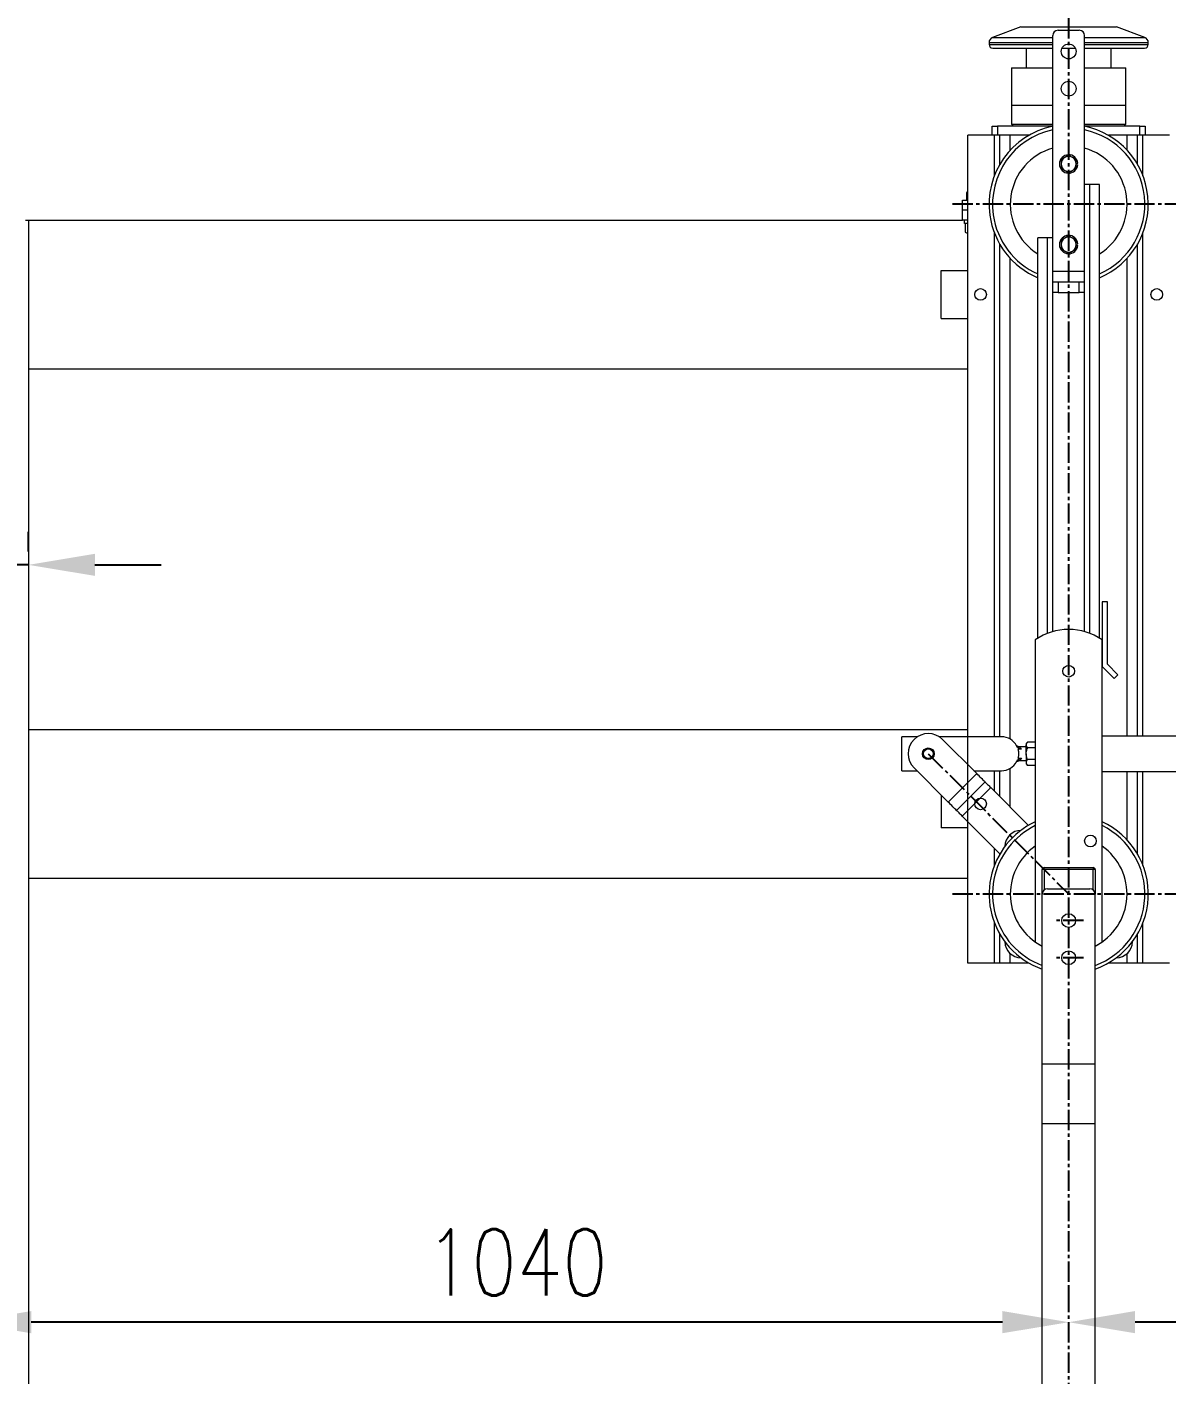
# Model space of a CAD drawing. Header units: millimetres. Extents: x 1587714 to 3094800, y -694377 to -413614.
# Drawn here: x 2029101 to 2030174, y -552937 to -551668 of the extents above; entities that cross this region are included whole.
import ezdxf

# ---------------------------------------------------------------- set-up
doc = ezdxf.new("R2010")
doc.units = ezdxf.units.MM
doc.linetypes.add('CENTER2', pattern=[28.575, 19.05, -3.175, 3.175, -3.175])
for name, color, linetype in [('0_EJES', 1, 'CENTER2'), ('M0_EQUIPOS', 7, 'Continuous'), ('M2_PLBULONES', 2, 'Continuous'), ('M_DIM', 1, 'Continuous')]:
    doc.layers.add(name, color=color, linetype=linetype)
doc.styles.add('STYLE-MSF', font='simplex.shx', dxfattribs={"width": 0.8})
doc.dimstyles.new('DIM1-25', dxfattribs={"dimscale": 25, "dimtxt": 2.5, "dimasz": 2.5, "dimexe": 1.25, "dimexo": 0.5, "dimgap": 1, "dimtad": 1, "dimdec": 1, "dimtxsty": 'STYLE-MSF', "dimcen": 2.5, "dimclrd": 8, "dimclre": 8, "dimclrt": 3, "dimaunit": 1, "dimadec": 1, "dimazin": 2, "dimtfac": 1, "dimtdec": 1, "dimtmove": 0, "dimatfit": 3, "dimfxl": 1, "dimlwd": -1, "dimlwe": -1, "dimarcsym": 0})

# ---------------------------------------------------------------- blocks, each defined once
blk = doc.blocks.new('*D68')
at = {"layer": 'Defpoints', "color": 0}
for p in [(2030582.1, -552449.7), (2030082.1, -552888.3), (2030082.1, -552888.3)]:
    blk.add_point(p, dxfattribs=at)
at = {"layer": 'M_DIM', "color": 8}
for p, q in [((2030582.1, -552462.2), (2030582.1, -552919.5)), ((2030082.1, -552875.8), (2030082.1, -552857)), ((2030519.6, -552888.3), (2030144.6, -552888.3))]:
    blk.add_line(p, q, dxfattribs=at)
for points in [[(2030144.6, -552877.8), (2030144.6, -552898.7), (2030082.1, -552888.3)], [(2030519.6, -552877.8), (2030519.6, -552898.7), (2030582.1, -552888.3)]]:
    blk.add_solid(points, dxfattribs=at)
at = {"layer": 'M_DIM', "color": 3, "insert": (2030332.1, -552832), "char_height": 62.5, "attachment_point": 5, "style": 'STYLE-MSF'}
blk.add_mtext('500', dxfattribs=at)
blk = doc.blocks.new('*D70')
at = {"layer": 'Defpoints', "color": 0}
for p in [(2029042.1, -552888.3), (2029042.1, -552888.3), (2030082.1, -552888.3)]:
    blk.add_point(p, dxfattribs=at)
at = {"layer": 'M_DIM', "color": 8}
for p, q in [((2029042.1, -552875.8), (2029042.1, -552857)), ((2030082.1, -552875.8), (2030082.1, -552857)), ((2030019.6, -552888.3), (2029104.6, -552888.3))]:
    blk.add_line(p, q, dxfattribs=at)
for points in [[(2029104.6, -552877.8), (2029104.6, -552898.7), (2029042.1, -552888.3)], [(2030019.6, -552877.8), (2030019.6, -552898.7), (2030082.1, -552888.3)]]:
    blk.add_solid(points, dxfattribs=at)
at = {"layer": 'M_DIM', "color": 3, "insert": (2029562.1, -552832), "char_height": 62.5, "attachment_point": 5, "style": 'STYLE-MSF'}
blk.add_mtext('1040', dxfattribs=at)
blk = doc.blocks.new('*D76')
at = {"layer": 'Defpoints', "color": 0}
for p in [(2028982.1, -552174.6), (2028982.1, -552174.6), (2029102.1, -552174.6)]:
    blk.add_point(p, dxfattribs=at)
at = {"layer": 'M_DIM', "color": 8}
for p, q in [((2028982.1, -552162.1), (2028982.1, -552143.4)), ((2029102.1, -552162.1), (2029102.1, -552143.4)), ((2028919.6, -552174.6), (2028488, -552174.6)), ((2029102.1, -552174.6), (2028982.1, -552174.6)), ((2029164.6, -552174.6), (2029227.1, -552174.6))]:
    blk.add_line(p, q, dxfattribs=at)
for points in [[(2028919.6, -552164.2), (2028919.6, -552185), (2028982.1, -552174.6)], [(2029164.6, -552164.2), (2029164.6, -552185), (2029102.1, -552174.6)]]:
    blk.add_solid(points, dxfattribs=at)
at = {"layer": 'M_DIM', "color": 3, "insert": (2028672.6, -552118.4), "char_height": 62.5, "attachment_point": 5, "style": 'STYLE-MSF'}
blk.add_mtext('UPN 120', dxfattribs=at)

msp = doc.modelspace()

# ---------------------------------------------------------------- linework, layer by layer
at = {"layer": '0_EJES'}
for p, q in [((2030082.082, -561136.8825), (2030082.082, -551102.9118)), ((2030191.6774, -551834.8222), (2029972.4862, -551834.8222)), ((2029949.8529, -552352.5932), (2030082.0818, -552484.8222)), ((2030191.6774, -552484.8222), (2029972.4862, -552484.8222)), ((2030096.0688, -552509.8514), (2030068.0948, -552509.8514)), ((2030096.0688, -552544.8514), (2030068.0948, -552544.8514))]:
    msp.add_line(p, q, dxfattribs=at)
at = {"layer": 'M0_EQUIPOS', "color": 20, "linetype": 'Continuous', "lineweight": 15}
for p, q in [((2030036.8672, -551667.699), (2030010.3408, -551677.5517)), ((2030036.8672, -551667.699), (2030127.2963, -551667.699)), ((2030153.8227, -551677.5517), (2030127.2963, -551667.699)), ((2030007.0818, -551682.2388), (2030007.0818, -551684.2622)), ((2030007.0818, -551682.2388), (2030067.0818, -551682.2388)), ((2030010.3408, -551677.5517), (2030067.0818, -551677.5517)), ((2030097.0817, -551677.5517), (2030153.8227, -551677.5517)), ((2030097.0817, -551682.2388), (2030157.0819, -551682.2388)), ((2030157.0819, -551684.2622), (2030157.0819, -551682.2388)), ((2030007.0818, -551684.2622), (2030067.0818, -551684.2622)), ((2030010.5818, -551687.7622), (2030067.0818, -551687.7622)), ((2030042.0819, -551687.7622), (2030042.0819, -551706.2623)), ((2030075.7862, -551687.7622), (2030088.3776, -551687.7622)), ((2030097.0817, -551684.2622), (2030157.0819, -551684.2622)), ((2030097.0817, -551687.7622), (2030153.5819, -551687.7622)), ((2030122.0818, -551706.2623), (2030122.0818, -551687.7622)), ((2030028.0817, -551706.2623), (2030028.0817, -551741.2621)), ((2030028.0817, -551706.2623), (2030067.0818, -551706.2623)), ((2030097.0817, -551706.2623), (2030136.0818, -551706.2623)), ((2030136.0818, -551741.2621), (2030136.0818, -551706.2623)), ((2030028.0817, -551741.2621), (2030028.0817, -551759.2623)), ((2030028.0817, -551741.2621), (2030067.0818, -551741.2621)), ((2030097.0817, -551741.2621), (2030136.0818, -551741.2621)), ((2030136.0818, -551759.2623), (2030136.0818, -551741.2621)), ((2030028.0817, -551759.2623), (2030030.0818, -551761.2621)), ((2030028.0817, -551759.2623), (2030067.0818, -551759.2623)), ((2030097.0817, -551759.2623), (2030136.0818, -551759.2623)), ((2030134.0819, -551761.2621), (2030136.0818, -551759.2623)), ((2030010.0819, -551769.8223), (2030010.0819, -551761.2621)), ((2030010.0819, -551761.2621), (2030015.0817, -551761.2621)), ((2030015.0817, -551761.2621), (2030015.0817, -551769.8223)), ((2030067.0818, -551761.2621), (2030015.0817, -551761.2621)), ((2030149.0818, -551761.2621), (2030097.0817, -551761.2621)), ((2030149.0818, -551769.8223), (2030149.0818, -551761.2621)), ((2030149.0818, -551761.2621), (2030154.0819, -551761.2621)), ((2030154.0819, -551761.2621), (2030154.0819, -551769.8223))]:
    msp.add_line(p, q, dxfattribs=at)
at = {"layer": 'M0_EQUIPOS', "color": 180, "linetype": 'Continuous', "lineweight": 15}
for p, q in [((2030072.0819, -551670.8221), (2030092.0819, -551670.8221)), ((2030067.0818, -551866.3222), (2030067.0818, -551675.8222)), ((2030097.0817, -551816.3221), (2030097.0817, -551675.8222)), ((2029987.0818, -552549.8221), (2029987.0818, -551769.8223)), ((2030012.0817, -551769.8223), (2029987.0818, -551769.8223)), ((2030017.0818, -551769.8223), (2030012.0817, -551769.8223)), ((2030012.0817, -551807.8964), (2030012.0817, -551769.8223)), ((2030017.0818, -551797.4057), (2030017.0818, -551769.8223)), ((2030026.8417, -551769.8223), (2030017.0818, -551769.8223)), ((2030044.6652, -551769.8223), (2030026.8417, -551769.8223)), ((2030026.8417, -551784.0921), (2030026.8417, -551769.8223)), ((2030137.3218, -551769.8223), (2030119.4983, -551769.8223)), ((2030147.0819, -551769.8223), (2030137.3218, -551769.8223)), ((2030137.3218, -551784.0921), (2030137.3218, -551769.8223)), ((2030147.0819, -551797.4057), (2030147.0819, -551769.8223)), ((2030152.0818, -551769.8223), (2030147.0819, -551769.8223)), ((2030177.0819, -551769.8223), (2030152.0818, -551769.8223)), ((2030152.0818, -551807.8964), (2030152.0818, -551769.8223)), ((2030097.0817, -552237.4932), (2030097.0817, -551816.3221)), ((2030102.0819, -551816.3221), (2030097.0817, -551816.3221)), ((2030111.0819, -551816.3221), (2030102.0819, -551816.3221)), ((2030102.0819, -552239.1735), (2030102.0819, -551816.3221)), ((2030111.0819, -552243.6749), (2030111.0819, -551816.3221)), ((2030012.0817, -552336.6005), (2030012.0817, -551861.748)), ((2030017.0818, -552336.6005), (2030017.0818, -551872.2388)), ((2030053.0818, -552243.6749), (2030053.0818, -551866.3222)), ((2030062.0819, -551866.3222), (2030053.0818, -551866.3222)), ((2030067.0818, -551866.3222), (2030062.0819, -551866.3222)), ((2030062.0819, -552239.1735), (2030062.0819, -551866.3222)), ((2030067.0818, -552237.4932), (2030067.0818, -551866.3222)), ((2030147.0819, -552335.8999), (2030147.0819, -551872.2388)), ((2030152.0818, -552335.8999), (2030152.0818, -551861.748)), ((2030026.8417, -552338.7377), (2030026.8417, -551885.5523)), ((2030137.3218, -552335.8999), (2030137.3218, -551885.5523)), ((2029962.0818, -551942.3222), (2029962.0818, -551897.3222)), ((2029962.0818, -551897.3222), (2029987.0818, -551897.3222)), ((2030067.0818, -551897.8222), (2030097.0817, -551897.8222)), ((2030067.0818, -551907.8222), (2030072.0819, -551907.8222)), ((2030072.0819, -551907.8222), (2030072.0819, -551917.8222)), ((2030072.0819, -551907.8222), (2030092.0819, -551907.8222)), ((2030092.0819, -551917.8222), (2030092.0819, -551907.8222)), ((2030092.0819, -551907.8222), (2030097.0817, -551907.8222)), ((2030072.0819, -551917.8222), (2030067.0818, -551917.8222)), ((2030072.0819, -551917.8222), (2030092.0819, -551917.8222)), ((2030097.0817, -551917.8222), (2030092.0819, -551917.8222)), ((2029962.0818, -551942.3222), (2029987.0818, -551942.3222)), ((2030113.5817, -552209.3222), (2030113.5817, -552270.3221)), ((2030118.5819, -552209.3222), (2030113.5817, -552209.3222)), ((2030118.5819, -552268.2511), (2030118.5819, -552209.3222)), ((2030050.5818, -552245.3222), (2030050.5818, -552529.8222)), ((2030113.5817, -552529.8222), (2030113.5817, -552245.3222)), ((2030113.5817, -552270.3221), (2030124.8954, -552281.6359)), ((2030128.4312, -552278.1004), (2030118.5819, -552268.2511)), ((2030124.8954, -552281.6359), (2030128.4312, -552278.1004)), ((2029924.8528, -552368.6005), (2029924.8528, -552336.6005)), ((2029939.9022, -552336.6005), (2029924.8528, -552336.6005)), ((2030018.8526, -552336.6005), (2029959.8531, -552336.6005)), ((2029995.4614, -552371.3315), (2029963.2878, -552339.1582)), ((2030043.3644, -552341.6013), (2030042.0946, -552343.0749)), ((2030042.0946, -552343.0749), (2030042.0946, -552344.351)), ((2030050.5819, -552341.6013), (2030043.3644, -552341.6013)), ((2030798.0427, -552335.8999), (2030113.5821, -552335.8999)), ((2030037.6939, -552348.4465), (2030034.3041, -552348.4465)), ((2030042.0946, -552346.0999), (2030035.912, -552346.0999)), ((2030042.0946, -552352.5999), (2030042.0946, -552344.351)), ((2030042.0946, -552352.5999), (2030042.0946, -552360.8487)), ((2030050.5819, -552347.1007), (2030043.3644, -552347.1007)), ((2029924.8528, -552368.6005), (2029938.99, -552368.6005)), ((2029968.5911, -552398.2016), (2029936.418, -552366.0282)), ((2029992.7301, -552368.6005), (2030018.8526, -552368.6005)), ((2030012.0817, -552387.9522), (2030012.0817, -552368.6005)), ((2030017.0818, -552392.9523), (2030017.0818, -552368.6005)), ((2030026.8417, -552402.7122), (2030026.8417, -552366.4633)), ((2030034.3045, -552356.7532), (2030037.6944, -552356.7532)), ((2030035.9143, -552359.0999), (2030042.0946, -552359.0999)), ((2030042.0946, -552360.8487), (2030042.0946, -552362.1249)), ((2030042.0946, -552362.1249), (2030043.3644, -552363.5984)), ((2030050.5819, -552358.0992), (2030043.3644, -552358.0992)), ((2030050.5819, -552363.5984), (2030043.3644, -552363.5984)), ((2029968.5911, -552398.2016), (2029995.4614, -552371.3315)), ((2029976.4427, -552406.0534), (2030003.313, -552379.1833)), ((2030113.5821, -552369.2999), (2030798.0427, -552369.2999)), ((2030137.3218, -552434.0921), (2030137.3218, -552369.2999)), ((2030147.0819, -552447.4058), (2030147.0819, -552369.2999)), ((2030152.0818, -552457.8963), (2030152.0818, -552369.2999)), ((2029962.0818, -552391.6922), (2029962.0818, -552422.3222)), ((2030008.6002, -552384.4706), (2029981.7304, -552411.3408)), ((2030008.6002, -552384.4706), (2030044.2137, -552420.0842)), ((2029981.7304, -552411.3408), (2030017.3439, -552446.9542)), ((2029987.0818, -552422.3222), (2029962.0818, -552422.3222)), ((2030012.0817, -552457.8964), (2030012.0817, -552441.692)), ((2030017.0818, -552447.4056), (2030017.0818, -552446.6921)), ((2030147.0819, -552447.4056), (2030147.0819, -552446.6923)), ((2030059.0819, -552461.8222), (2030057.0818, -552461.8222)), ((2030057.0818, -552484.8514), (2030057.0818, -552461.8222)), ((2030059.0819, -552461.8222), (2030059.0819, -552459.8222)), ((2030059.0819, -552459.8222), (2030105.0819, -552459.8222)), ((2030105.0819, -552461.8222), (2030059.0819, -552461.8222)), ((2030059.0819, -552461.8222), (2030059.0819, -552480.8515)), ((2030105.0819, -552459.8222), (2030105.0819, -552461.8222)), ((2030107.0817, -552461.8222), (2030105.0819, -552461.8222)), ((2030105.0819, -552480.8515), (2030105.0819, -552461.8222)), ((2030107.0817, -552461.8222), (2030107.0817, -552484.8514)), ((2030012.0817, -552549.8221), (2030012.0817, -552511.748)), ((2030152.0818, -552549.8221), (2030152.0818, -552511.748)), ((2030017.0818, -552549.8221), (2030017.0818, -552522.2388)), ((2030147.0819, -552549.8221), (2030147.0819, -552522.2388)), ((2030026.8417, -552549.8221), (2030026.8417, -552540.7831)), ((2030137.3218, -552549.8221), (2030137.3218, -552540.7831)), ((2030012.0817, -552549.8221), (2029987.0818, -552549.8221)), ((2030017.0818, -552549.8221), (2030012.0817, -552549.8221)), ((2030026.8417, -552549.8221), (2030017.0818, -552549.8221)), ((2030044.6652, -552549.8221), (2030026.8417, -552549.8221)), ((2030137.3218, -552549.8221), (2030119.4983, -552549.8221)), ((2030147.0819, -552549.8221), (2030137.3218, -552549.8221)), ((2030152.0818, -552549.8221), (2030147.0819, -552549.8221)), ((2030177.0819, -552549.8221), (2030152.0818, -552549.8221))]:
    msp.add_line(p, q, dxfattribs=at)
at = {"layer": 'M0_EQUIPOS', "linetype": 'Continuous', "lineweight": 15}
for p, q in [((2029986.0819, -551823.0222), (2029987.0818, -551823.0222)), ((2029982.0817, -551840.3022), (2029982.0817, -551830.7822)), ((2029982.0817, -551830.7822), (2029987.0818, -551830.7822)), ((2029986.0819, -551823.826), (2029987.0818, -551823.5615)), ((2029986.0819, -551830.1823), (2029986.0819, -551823.826)), ((2029986.0819, -551830.1823), (2029986.0819, -551830.7822)), ((2029987.0818, -551830.1823), (2029986.0819, -551830.1823)), ((2029987.0818, -551840.3022), (2029982.0817, -551840.3022)), ((2029982.0817, -551849.8222), (2029982.0817, -551840.3022)), ((2029099.1531, -551849.8222), (2029102.0819, -551849.8222)), ((2029102.0819, -551849.8222), (2029102.0819, -554934.8221)), ((2029102.0819, -551849.8222), (2029982.0817, -551849.8222)), ((2029987.0818, -551849.8222), (2029982.0817, -551849.8222)), ((2029984.0794, -551852.9972), (2029984.0794, -551849.8222)), ((2029987.0818, -551852.9972), (2029984.0794, -551852.9972)), ((2029984.6896, -551852.9972), (2029984.6896, -551861.0184)), ((2029984.6896, -551861.0184), (2029986.0819, -551861.8222)), ((2029986.0819, -551861.8222), (2029987.0818, -551861.8222)), ((2029102.0819, -551989.8222), (2029987.0818, -551989.8222)), ((2029102.0819, -552329.8222), (2029987.0818, -552329.8222)), ((2029102.0819, -552469.8222), (2029987.0818, -552469.8222))]:
    msp.add_line(p, q, dxfattribs=at)
at = {"layer": 'M0_EQUIPOS', "color": 40, "linetype": 'Continuous', "lineweight": 15}
for p, q in [((2030062.0817, -552479.8514), (2030102.0817, -552479.8514)), ((2030057.0816, -553161.8514), (2030057.0816, -552484.8514)), ((2030107.0818, -553161.8514), (2030107.0818, -552484.8514)), ((2030057.0816, -552644.9404), (2030107.0818, -552644.9404)), ((2030107.0818, -552701.2669), (2030057.0816, -552701.2669))]:
    msp.add_line(p, q, dxfattribs=at)
at = {"layer": 'M0_EQUIPOS', "color": 180, "linetype": 'Continuous', "lineweight": 15, "flags": 128}
for points in [[(2030003.313, -552379.1833), (2030002.5343, -552378.4048), (2030001.6774, -552377.5476), (2030000.7509, -552376.6211), (2029999.7653, -552375.6356), (2029998.732, -552374.6023), (2029997.662, -552373.5325), (2029996.5676, -552372.4381), (2029995.4614, -552371.3315)], [(2030003.313, -552379.1833), (2030003.837, -552379.7075), (2030004.4145, -552380.2848), (2030005.0387, -552380.9088), (2030005.7019, -552381.5723), (2030006.3976, -552382.2681), (2030007.1181, -552382.9886), (2030007.8553, -552383.7255), (2030008.6002, -552384.4706)], [(2029976.4427, -552406.0534), (2029975.6645, -552405.2748), (2029974.8072, -552404.4176), (2029973.8807, -552403.4911), (2029972.8951, -552402.5057), (2029971.8618, -552401.4723), (2029970.7922, -552400.4025), (2029969.6979, -552399.3083), (2029968.5911, -552398.2016)], [(2029981.7304, -552411.3408), (2029980.9851, -552410.5955), (2029980.2484, -552409.8586), (2029979.5279, -552409.1383), (2029978.8322, -552408.4424), (2029978.1684, -552407.7788), (2029977.5442, -552407.1549), (2029976.9673, -552406.5776), (2029976.4427, -552406.0534)], [(2030050.5818, -552529.8222), (2030054.3478, -552532.2317), (2030057.0818, -552533.7259)], [(2030107.0817, -552533.7259), (2030109.8159, -552532.2317), (2030113.5817, -552529.8222)]]:
    msp.add_lwpolyline(points, dxfattribs=at)
at = {"layer": 'M0_EQUIPOS', "color": 180, "linetype": 'Continuous', "lineweight": 15}
for centre, radius in [((2030082.0818, -551690.8222), 7), ((2030082.0818, -551725.8222), 7), ((2029999.0818, -551919.8222), 5.5), ((2030165.0818, -551919.8222), 5.5), ((2030082.0818, -552274.8222), 5.5), ((2029949.8529, -552352.5932), 5.5), ((2029949.8529, -552352.5932), 4.5), ((2029999.0818, -552399.8222), 5.5), ((2030102.5818, -552434.8222), 5.5)]:
    msp.add_circle(centre, radius, dxfattribs=at)
at = {"layer": 'M0_EQUIPOS', "color": 40, "linetype": 'Continuous', "lineweight": 15}
for centre in [(2030082.0818, -552509.8514), (2030082.0818, -552544.8514)]:
    msp.add_circle(centre, 6.5, dxfattribs=at)
at = {"layer": 'M0_EQUIPOS', "color": 180, "linetype": 'Continuous', "lineweight": 15}
for centre, radius, start, end in [((2030072.0818, -551675.8222), 5, 90, 180), ((2030092.0818, -551675.8222), 5, 0, 90), ((2030082.0818, -551834.8222), 75, 101.536959, 187.960073), ((2030082.0818, -551834.8222), 71.7409, 102.0687748, 187.960073), ((2030082.0818, -551834.8222), 75, 292.747248, 78.463041), ((2030082.0818, -551834.8222), 71.7409, 293.8430261, 77.9312252), ((2030082.0818, -551834.8222), 55, 105.8266201, 238.1786315), ((2030082.0818, -551834.8222), 55, 301.8213685, 74.1733799), ((2030082.0818, -551834.8222), 75, 187.960073, 247.252752), ((2030082.0818, -551834.8222), 71.7409, 187.960073, 246.1569739), ((2030082.0818, -552290.4082), 55, 55.0593734, 124.9406266), ((2029949.8529, -552352.5932), 19, 45, 225), ((2030018.8529, -552352.6005), 16, 27.495912, 90), ((2030018.8529, -552352.6005), 16, 270, 332.5080528), ((2030082.0818, -552484.8222), 75, 114.8345875, 221.7517413), ((2030082.0818, -552484.8222), 75, 289.4712206, 65.1654125), ((2030082.0818, -552484.8222), 71.7409, 116.0451885, 221.7517413), ((2030037.0818, -552439.8222), 15, 90, 180), ((2030082.0818, -552484.8222), 71.7409, 290.3941345, 63.9548115), ((2030082.0818, -552484.8222), 55, 124.9406266, 242.9643082), ((2030082.0818, -552484.8222), 55, 297.0356918, 55.0593734), ((2030059.0818, -552461.8222), 2, 90, 180), ((2030105.0818, -552461.8222), 2, 0, 90), ((2030037.0818, -552529.8222), 15, 180, 270), ((2030082.0818, -552484.8222), 71.7409, 221.7517413, 249.6058655), ((2030127.0818, -552529.8222), 15, 270, 0), ((2030082.0818, -552484.8222), 75, 221.7517413, 250.5287794)]:
    msp.add_arc(centre, radius, start, end, dxfattribs=at)
at = {"layer": 'M0_EQUIPOS', "color": 20, "linetype": 'Continuous', "lineweight": 15}
for centre, radius, start, end in [((2030012.0818, -551682.2388), 5, 110.3764352, 180), ((2030152.0818, -551682.2388), 5, 0, 69.6235648), ((2030010.5818, -551684.2622), 3.5, 180, 270), ((2030153.5818, -551684.2622), 3.5, 270, 0)]:
    msp.add_arc(centre, radius, start, end, dxfattribs=at)
at = {"layer": 'M0_EQUIPOS', "color": 40, "linetype": 'Continuous', "lineweight": 15}
for centre, start, end in [((2030062.0818, -552484.8514), 90, 180), ((2030102.0818, -552484.8514), 0, 90)]:
    msp.add_arc(centre, 5, start, end, dxfattribs=at)
at = {"layer": 'M0_EQUIPOS', "linetype": 'Continuous', "lineweight": 15}
for points, knots in [([(2029986.0819, -551823.0222), (2029986.0819, -551823.0302), (2029986.0819, -551823.0666), (2029986.0819, -551823.4933), (2029986.0819, -551823.826)], [0, 0, 0, 0, 0.220364397, 1, 1, 1, 1]), ([(2029984.6896, -551861.0184), (2029985.1113, -551861.2456), (2029985.8959, -551861.6683), (2029986.7068, -551861.7501), (2029987.0818, -551861.788)], [0, 0, 0, 0, 0.537576961, 1, 1, 1, 1])]:
    msp.add_open_spline(points, degree=3, knots=knots, dxfattribs=at)
at = {"layer": 'M0_EQUIPOS', "color": 180, "linetype": 'Continuous', "lineweight": 15}
for points, knots in [([(2030043.3644, -552341.6013), (2030043.0314, -552342.0288), (2030042.3531, -552342.8994), (2030042.0934, -552343.851), (2030042.0946, -552344.3381), (2030042.0946, -552344.351)], [0, 0, 0, 0, 0.484340263, 0.986329413, 1, 1, 1, 1]), ([(2030035.9148, -552346.0904), (2030035.6601, -552346.0831), (2030035.1457, -552346.0684), (2030034.4277, -552345.8517), (2030033.8096, -552345.5463), (2030033.3265, -552345.1997), (2030032.9697, -552344.8607), (2030032.7312, -552344.58), (2030032.5891, -552344.3833), (2030032.537, -552344.3037), (2030032.5245, -552344.2847)], [0, 0, 0, 0, 0.189551052, 0.382834934, 0.554122646, 0.702513502, 0.825358559, 0.919355988, 0.98072445, 1, 1, 1, 1]), ([(2030037.6939, -552348.4465), (2030037.2216, -552348.3771), (2030036.0751, -552348.2087), (2030034.4967, -552347.1469), (2030033.4883, -552346.0264), (2030033.0999, -552345.3132), (2030033.0457, -552345.2136)], [0, 0, 0, 0, 0.2413862129, 0.5859131816, 0.9421470173, 1, 1, 1, 1]), ([(2030034.3041, -552348.4465), (2030034.3907, -552348.7936), (2030034.626, -552349.7361), (2030034.8709, -552351.5781), (2030034.8563, -552353.7429), (2030034.6157, -552355.5042), (2030034.3934, -552356.3966), (2030034.3045, -552356.7532)], [0, 0, 0, 0, 0.145199913, 0.394263022, 0.627169603, 0.851049581, 1, 1, 1, 1]), ([(2030035.912, -552346.1377), (2030035.8979, -552346.1236), (2030035.874, -552346.0997), (2030035.9658, -552346.1908), (2030036.3007, -552346.5352), (2030037.039, -552347.3915), (2030037.5097, -552348.1497), (2030037.6939, -552348.4465)], [0, 0, 0, 0, 0.065329789, 0.110879281, 0.433319369, 0.778192971, 1, 1, 1, 1]), ([(2030042.0946, -552344.351), (2030042.1428, -552344.7359), (2030042.2409, -552345.5195), (2030042.8108, -552346.4306), (2030043.2397, -552346.9497), (2030043.3644, -552347.1007)], [0, 0, 0, 0, 0.406284937, 0.827260238, 1, 1, 1, 1]), ([(2030042.0946, -552352.5999), (2030042.0959, -552352.4739), (2030042.1041, -552351.6498), (2030042.3138, -552350.1121), (2030042.8211, -552348.413), (2030043.2301, -552347.4251), (2030043.3644, -552347.1007)], [0, 0, 0, 0, 0.066546089, 0.435298104, 0.814564052, 1, 1, 1, 1]), ([(2030043.3644, -552358.0992), (2030043.1758, -552357.6336), (2030042.7293, -552356.532), (2030042.2145, -552354.6963), (2030042.1349, -552353.3046), (2030042.0946, -552352.5999)], [0, 0, 0, 0, 0.265460527, 0.628087401, 1, 1, 1, 1]), ([(2030032.5193, -552360.9237), (2030032.5196, -552360.9232), (2030032.5246, -552360.9151), (2030032.548, -552360.8806), (2030032.6401, -552360.7428), (2030032.8887, -552360.4195), (2030033.3962, -552359.9179), (2030034.1812, -552359.4332), (2030035.0748, -552359.1342), (2030035.657, -552359.1207), (2030035.9172, -552359.1147)], [0, 0, 0, 0, 0.001122714, 0.017975119, 0.041831167, 0.133453579, 0.312983907, 0.570839183, 0.808204733, 1, 1, 1, 1]), ([(2030033.0462, -552359.9865), (2030033.4225, -552359.4176), (2030034.1836, -552358.2672), (2030035.7277, -552357.2304), (2030036.9582, -552356.7876), (2030037.5523, -552356.7598), (2030037.6944, -552356.7532)], [0, 0, 0, 0, 0.344864531, 0.697368888, 0.92760608, 1, 1, 1, 1]), ([(2030037.6944, -552356.7532), (2030037.4197, -552357.1794), (2030036.8019, -552358.138), (2030036.1361, -552358.8345), (2030035.8584, -552359.1167), (2030035.9025, -552359.0725), (2030035.9143, -552359.0606)], [0, 0, 0, 0, 0.323998995, 0.728774694, 0.926858724, 1, 1, 1, 1]), ([(2030043.3644, -552358.0992), (2030043.0314, -552358.5266), (2030042.3531, -552359.3971), (2030042.0934, -552360.3487), (2030042.0946, -552360.8358), (2030042.0946, -552360.8487)], [0, 0, 0, 0, 0.484335143, 0.986329277, 1, 1, 1, 1]), ([(2030042.0946, -552360.8487), (2030042.1428, -552361.2336), (2030042.2409, -552362.0174), (2030042.8107, -552362.9285), (2030043.2397, -552363.4474), (2030043.3644, -552363.5984)], [0, 0, 0, 0, 0.406290636, 0.82727007, 1, 1, 1, 1])]:
    msp.add_open_spline(points, degree=3, knots=knots, dxfattribs=at)
at = {"layer": 'M2_PLBULONES', "linetype": 'Continuous', "lineweight": 15}
for p, q in [((2030089.2192, -551796.2604), (2030090.7291, -551796.1417)), ((2030089.2192, -551797.384), (2030090.7291, -551797.5028)), ((2030089.2192, -551872.2605), (2030090.7291, -551872.1417)), ((2030089.2192, -551873.3839), (2030090.7291, -551873.5028))]:
    msp.add_line(p, q, dxfattribs=at)
for centre, radius, start, end in [((2030082.0818, -551796.8222), 8.6741, 4.5, 355.5), ((2030082.0818, -551796.8222), 7.1374, 120, 180), ((2030082.0818, -551796.8222), 7.1374, 180, 240), ((2030082.0818, -551796.8222), 7.1374, 60, 120), ((2030082.0818, -551796.8222), 7.1374, 0, 60), ((2030082.0818, -551796.8222), 7.1374, 300, 0), ((2030082.0818, -551796.8222), 7.1374, 240, 300), ((2030082.0818, -551872.8222), 8.6741, 4.5, 355.5), ((2030082.0818, -551872.8222), 7.1374, 120, 180), ((2030082.0818, -551872.8222), 7.1374, 180, 240), ((2030082.0818, -551872.8222), 7.1374, 60, 120), ((2030082.0818, -551872.8222), 7.1374, 0, 60), ((2030082.0818, -551872.8222), 7.1374, 300, 0), ((2030082.0818, -551872.8222), 7.1374, 240, 300)]:
    msp.add_arc(centre, radius, start, end, dxfattribs=at)
for points, knots in [([(2030078.5132, -551790.641), (2030078.4285, -551790.6899), (2030077.2232, -551791.3853), (2030076.0423, -551792.0673), (2030074.9443, -551792.7014)], [0, 0, 0, 0, 0.070252528, 1, 1, 1, 1]), ([(2030074.9443, -551792.7014), (2030074.9443, -551793.7389), (2030074.9443, -551795.0979), (2030074.9443, -551796.4923), (2030074.9443, -551796.8222)], [0, 0, 0, 0, 0.76337555, 1, 1, 1, 1]), ([(2030074.9443, -551796.8222), (2030074.9443, -551797.9145), (2030074.9443, -551799.3097), (2030074.9443, -551800.6516), (2030074.9443, -551800.943)], [0, 0, 0, 0, 0.782920442, 1, 1, 1, 1]), ([(2030082.0819, -551788.5806), (2030081.5022, -551788.9152), (2030080.3324, -551789.5905), (2030079.1233, -551790.2887), (2030078.5132, -551790.641)], [0, 0, 0, 0, 0.495496037, 1, 1, 1, 1]), ([(2030085.6505, -551790.641), (2030085.5659, -551790.5921), (2030084.3609, -551789.8962), (2030083.1799, -551789.2145), (2030082.0819, -551788.5806)], [0, 0, 0, 0, 0.070206526, 1, 1, 1, 1]), ([(2030089.2192, -551792.7014), (2030088.6396, -551792.3668), (2030087.4699, -551791.6914), (2030086.2607, -551790.9933), (2030085.6505, -551790.641)], [0, 0, 0, 0, 0.495447358, 1, 1, 1, 1]), ([(2030089.2192, -551796.8222), (2030089.2192, -551796.4923), (2030089.2192, -551795.0979), (2030089.2192, -551793.7389), (2030089.2192, -551792.7014)], [0, 0, 0, 0, 0.23662445, 1, 1, 1, 1]), ([(2030089.2192, -551800.943), (2030089.2192, -551800.6516), (2030089.2192, -551799.3097), (2030089.2192, -551797.9145), (2030089.2192, -551796.8222)], [0, 0, 0, 0, 0.217079558, 1, 1, 1, 1]), ([(2030074.9443, -551800.943), (2030075.524, -551801.2776), (2030076.6938, -551801.9529), (2030077.9031, -551802.6511), (2030078.5132, -551803.0034)], [0, 0, 0, 0, 0.495471649, 1, 1, 1, 1]), ([(2030078.5132, -551803.0034), (2030078.5978, -551803.0522), (2030079.8028, -551803.7482), (2030080.9838, -551804.4299), (2030082.0819, -551805.0638)], [0, 0, 0, 0, 0.070206526, 1, 1, 1, 1]), ([(2030082.0819, -551805.0638), (2030082.6614, -551804.7292), (2030083.8312, -551804.0537), (2030085.0404, -551803.3556), (2030085.6505, -551803.0034)], [0, 0, 0, 0, 0.495447358, 1, 1, 1, 1]), ([(2030085.6505, -551803.0034), (2030085.7351, -551802.9545), (2030086.9401, -551802.2586), (2030088.1211, -551801.5768), (2030089.2192, -551800.943)], [0, 0, 0, 0, 0.070206526, 1, 1, 1, 1]), ([(2030078.5132, -551866.641), (2030078.4285, -551866.6898), (2030077.2232, -551867.3853), (2030076.0423, -551868.0673), (2030074.9443, -551868.7014)], [0, 0, 0, 0, 0.070252528, 1, 1, 1, 1]), ([(2030074.9443, -551868.7014), (2030074.9443, -551869.7388), (2030074.9443, -551871.0978), (2030074.9443, -551872.4923), (2030074.9443, -551872.8222)], [0, 0, 0, 0, 0.76337555, 1, 1, 1, 1]), ([(2030074.9443, -551872.8222), (2030074.9443, -551873.9145), (2030074.9443, -551875.3097), (2030074.9443, -551876.6516), (2030074.9443, -551876.9429)], [0, 0, 0, 0, 0.782920442, 1, 1, 1, 1]), ([(2030082.0819, -551864.5807), (2030081.5022, -551864.9153), (2030080.3324, -551865.5905), (2030079.1233, -551866.2887), (2030078.5132, -551866.641)], [0, 0, 0, 0, 0.495489025, 1, 1, 1, 1]), ([(2030085.6505, -551866.641), (2030085.5659, -551866.5921), (2030084.3609, -551865.8962), (2030083.18, -551865.2145), (2030082.0819, -551864.5807)], [0, 0, 0, 0, 0.070207515, 1, 1, 1, 1]), ([(2030089.2192, -551868.7014), (2030088.6396, -551868.3668), (2030087.4699, -551867.6914), (2030086.2607, -551866.9932), (2030085.6505, -551866.641)], [0, 0, 0, 0, 0.495447358, 1, 1, 1, 1]), ([(2030089.2192, -551872.8222), (2030089.2192, -551872.4923), (2030089.2192, -551871.0978), (2030089.2192, -551869.7388), (2030089.2192, -551868.7014)], [0, 0, 0, 0, 0.23662445, 1, 1, 1, 1]), ([(2030089.2192, -551876.9429), (2030089.2192, -551876.6516), (2030089.2192, -551875.3097), (2030089.2192, -551873.9145), (2030089.2192, -551872.8222)], [0, 0, 0, 0, 0.217079558, 1, 1, 1, 1]), ([(2030074.9443, -551876.9429), (2030075.524, -551877.2775), (2030076.6938, -551877.9529), (2030077.9031, -551878.6511), (2030078.5132, -551879.0033)], [0, 0, 0, 0, 0.495471649, 1, 1, 1, 1]), ([(2030078.5132, -551879.0033), (2030078.5978, -551879.0522), (2030079.8028, -551879.7481), (2030080.9838, -551880.4299), (2030082.0819, -551881.0638)], [0, 0, 0, 0, 0.070206526, 1, 1, 1, 1]), ([(2030082.0819, -551881.0638), (2030082.6614, -551880.7291), (2030083.8312, -551880.0537), (2030085.0404, -551879.3556), (2030085.6505, -551879.0033)], [0, 0, 0, 0, 0.495447358, 1, 1, 1, 1]), ([(2030085.6505, -551879.0033), (2030085.7351, -551878.9545), (2030086.9401, -551878.2585), (2030088.1211, -551877.5768), (2030089.2192, -551876.9429)], [0, 0, 0, 0, 0.070206526, 1, 1, 1, 1])]:
    msp.add_open_spline(points, degree=3, knots=knots, dxfattribs=at)

# ---------------------------------------------------------------- dimensions: what is measured, and where the dimension line sits
at = {"layer": 'M_DIM'}
dim = msp.add_linear_dim(base=(2028982.0819, -552174.623), p1=(2029102.082, -552174.623), p2=(2028982.0819, -552174.623), text='UPN <>', dimstyle='DIM1-25', dxfattribs=at)
dim.commit()
dim.dimension.update_dxf_attribs({"geometry": '*D76', "text_midpoint": (2028672.558, -552118.373)})
dim = msp.add_linear_dim(base=(2030082.082, -552888.2523), p1=(2030582.0817, -552449.6604), p2=(2030082.082, -552888.2523), dimstyle='DIM1-25', dxfattribs=at)
dim.commit()
dim.dimension.update_dxf_attribs({"geometry": '*D68', "text_midpoint": (2030332.0818, -552832.0023)})
dim = msp.add_linear_dim(base=(2029042.0818, -552888.2523), p1=(2030082.0821, -552888.2523), p2=(2029042.0818, -552888.2523), angle=180, dimstyle='DIM1-25', dxfattribs=at)
dim.commit()
dim.dimension.update_dxf_attribs({"geometry": '*D70', "text_midpoint": (2029562.082, -552832.0023)})

doc.saveas('drawing.dxf')
